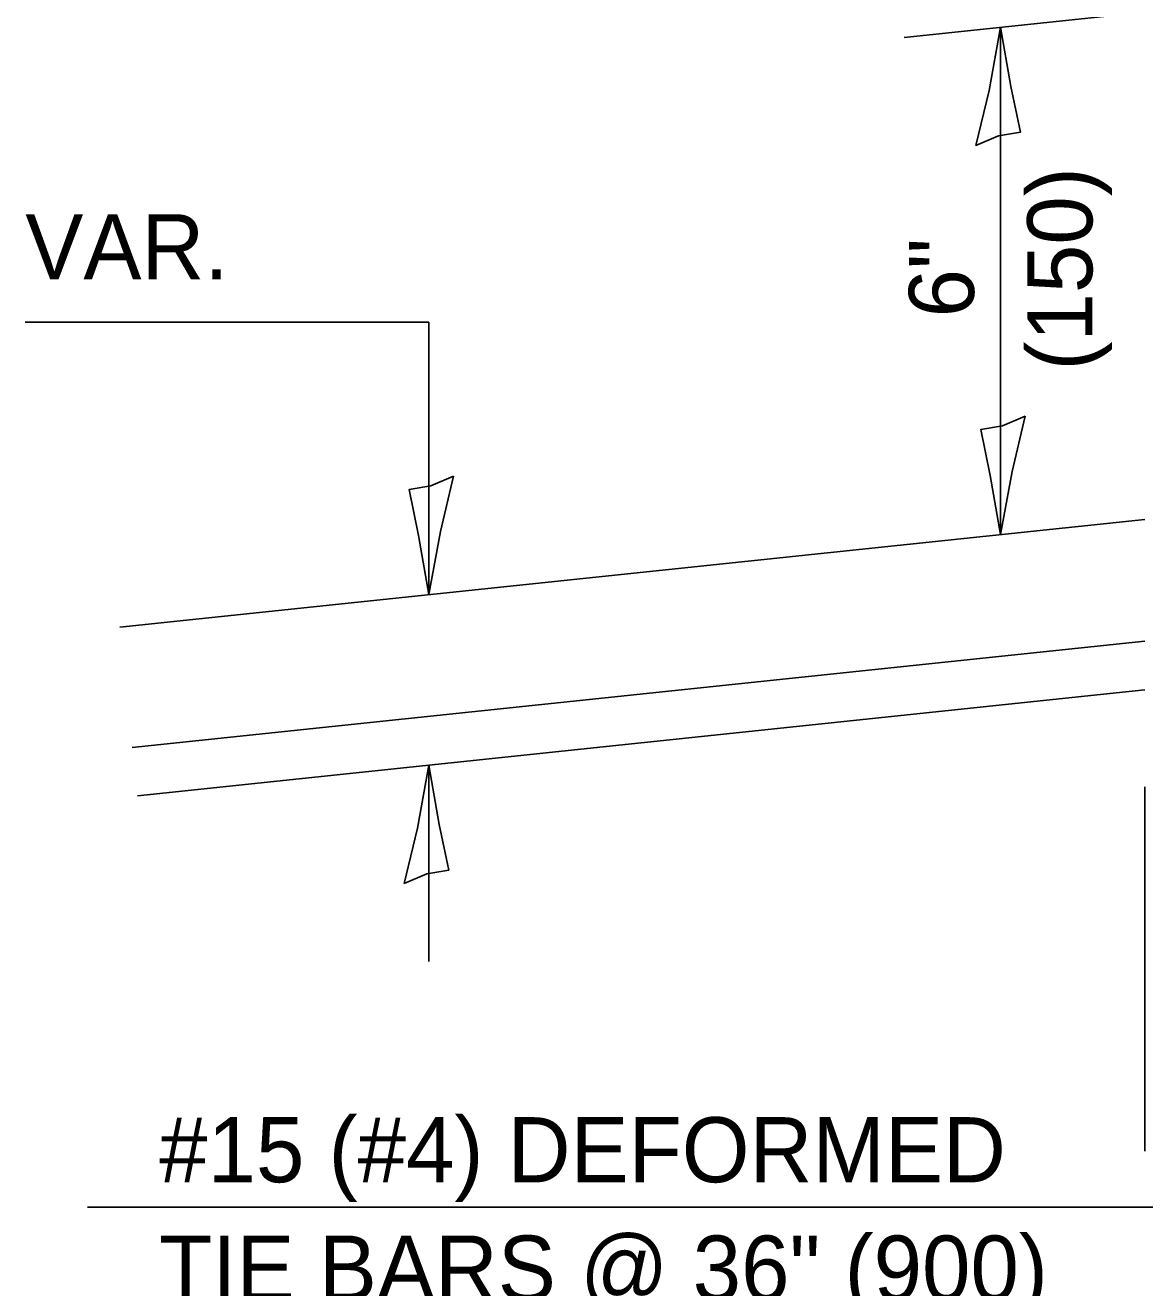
# Model space of a CAD drawing. Extents: x 99537 to 100217, y 100016 to 100456.
# Drawn here: x 99613.1 to 99660.3, y 100314.1 to 100367.4 of the extents above; entities that cross this region are included whole.
import ezdxf

# ---------------------------------------------------------------- set-up
doc = ezdxf.new("R2010")
doc.units = 0
for name, color, linetype in [('Design_PR_Roadway Dimensions', 7, 'Continuous'), ('Design_PR_Roadway Notes', 7, 'Continuous'), ('Level 29', 7, 'Continuous'), ('Level 43', 7, 'Continuous')]:
    doc.layers.add(name, color=color, linetype=linetype)

msp = doc.modelspace()

# ---------------------------------------------------------------- linework, layer by layer
at = {"layer": 'Design_PR_Roadway Notes'}
msp.add_line((99615.703, 100317.49), (99668.868, 100317.49), dxfattribs=at)
at = {"layer": 'Level 29'}
for p, q in [((99617.058, 100341.988), (99660.348, 100346.542)), ((99617.586, 100336.9), (99660.348, 100341.394)), ((99617.802, 100334.866), (99660.348, 100339.336))]:
    msp.add_line(p, q, dxfattribs=at)
at = {"layer": 'Level 43'}
for p, q in [((99672.048, 100369.204), (99650.184, 100366.894)), ((99654.258, 100367.326), (99654.258, 100345.9)), ((99613.068, 100354.876), (99630.114, 100354.876)), ((99630.114, 100354.876), (99630.114, 100343.362)), ((99630.114, 100336.162), (99630.114, 100327.87)), ((99660.348, 100335.244), (99660.348, 100319.852))]:
    msp.add_line(p, q, dxfattribs=at)
for points in [[(99653.212, 100362.328), (99654.172, 100362.734), (99655.094, 100362.892), (99654.692, 100364.826), (99654.258, 100367.326), (99653.772, 100364.66)], [(99655.304, 100350.9), (99654.344, 100350.492), (99653.422, 100350.336), (99653.824, 100348.4), (99654.258, 100345.9), (99654.744, 100348.568)], [(99631.16, 100348.36), (99630.2, 100347.954), (99629.278, 100347.796), (99629.68, 100345.862), (99630.114, 100343.362), (99630.6, 100346.028)], [(99629.068, 100331.164), (99630.028, 100331.57), (99630.95, 100331.728), (99630.548, 100333.662), (99630.114, 100336.162), (99629.628, 100333.496)]]:
    msp.add_lwpolyline(points, close=True, dxfattribs=at)

# ---------------------------------------------------------------- texts
at = {"layer": 'Design_PR_Roadway Dimensions'}
for s, p in [('(150)', (99658.135, 100352.829)), ('6"', (99653.135, 100355.07))]:
    msp.add_text(s, height=2.75, rotation=90, dxfattribs=at).set_placement(p)
msp.add_text('VAR.', height=2.75, dxfattribs=at).set_placement((99613.07, 100356.678))
at = {"layer": 'Design_PR_Roadway Notes'}
for s, p in [('#15 (#4) DEFORMED', (99618.722, 100318.545)), ('TIE BARS @ 36" (900)', (99618.722, 100313.545))]:
    msp.add_text(s, height=2.75, dxfattribs=at).set_placement(p)

doc.saveas('drawing.dxf')
